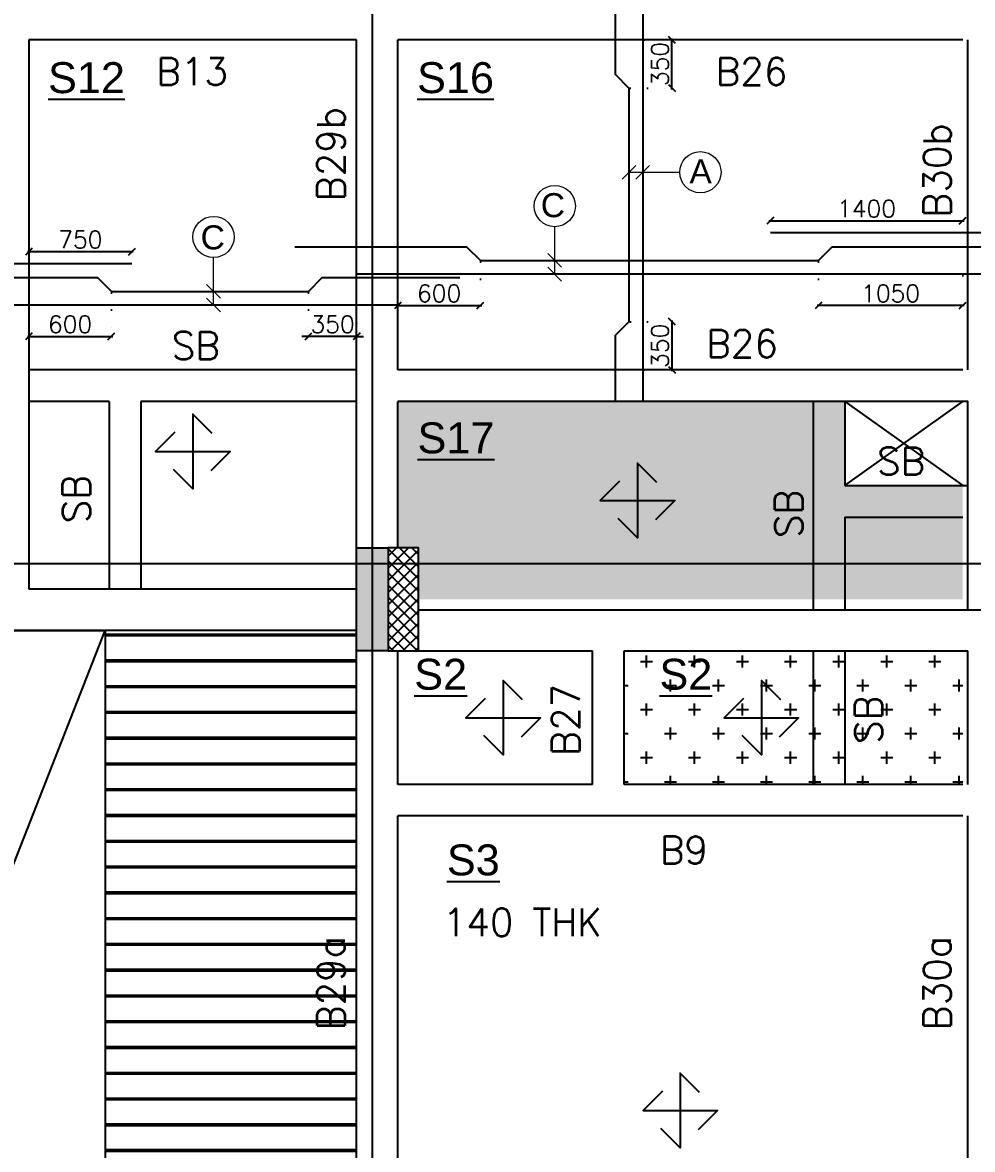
# Model space of a CAD drawing. Header units: millimetres. Extents: x 1772430 to 1864909, y -1443517 to -1381610.
# Drawn here: x 1810605 to 1817517, y -1411686 to -1403488 of the extents above; entities that cross this region are included whole.
import ezdxf

# ---------------------------------------------------------------- set-up
doc = ezdxf.new("R2010")
doc.units = ezdxf.units.MM
doc.header["$LTSCALE"] = 100
doc.header["$MEASUREMENT"] = 0
doc.header["$PDMODE"] = 98
for name, pattern in [('1', [0]), ('ACAD_ISO02W100', [15, 12, -3]), ('CENTER2', [28.575, 19.05, -3.175, 3.175, -3.175]), ('CONTINOUS', [0]), ('DOT', [0.25, 0, -0.25]), ('HIDDEN', [0.375, 0.25, -0.125])]:
    doc.linetypes.add(name, pattern=pattern)
for name, color, linetype in [('BEAM NO', 7, '1'), ('BEAM-230X450', 31, 'Continuous'), ('BEAM-230X600', 150, 'Continuous'), ('BEAM-300X600', 4, 'Continuous'), ('BEAM-300X900', 35, 'Continuous'), ('BEAM-375X900', 22, 'Continuous'), ('BEAM-450X275', 7, 'Continuous'), ('DIM', 191, 'Continuous'), ('Roof', 7, 'Continuous'), ('s-steel', 1, 'Continuous'), ('S-STRU. CUTOUT', 3, 'Continuous'), ('SLAB NO.', 4, 'Continuous'), ('STEEL', 1, 'Continuous'), ('STR.COLUMN', 1, 'Continuous'), ('SUNK-HATCH', 8, 'Continuous')]:
    doc.layers.add(name, color=color, linetype=linetype)
for name, color, linetype, lineweight in [('CENTER_LINE', 8, 'CENTER2', 25), ('GRID', 252, 'ACAD_ISO02W100', 9), ('LEADER', 191, 'Continuous', 15), ('S-B5-230X600', 120, 'HIDDEN', 25), ('SLAB STEEL MARK', 133, 'Continuous', 30)]:
    doc.layers.add(name, color=color, linetype=linetype, lineweight=lineweight)
doc.styles.add('DEEPAK', font='arial.ttf')
doc.styles.add('ROMANS', font='romans.shx')
doc.styles.add('RS', font='romans.shx', dxfattribs={"width": 0.9})
doc.styles.add('style1', font='arial.ttf')
doc.dimstyles.new('KRUNAL-MM', dxfattribs={"dimtxt": 50, "dimasz": 35, "dimexe": 25, "dimexo": 0, "dimgap": 15, "dimtad": 1, "dimdec": 0, "dimzin": 0, "dimdsep": 46, "dimtxsty": 'RS', "dimblk": 'OBLIQUE', "dimcen": 0, "dimdle": 25, "dimclrd": 256, "dimclre": 256, "dimclrt": 7, "dimadec": 0, "dimazin": 0, "dimtfac": 1, "dimtdec": 0, "dimtix": 1, "dimtmove": 0, "dimatfit": 2, "dimfxl": 1, "dimtolj": 1, "dimtzin": 0, "dimlwd": -1, "dimlwe": -1, "dimarcsym": 0})
doc.dimstyles.new('pag', dxfattribs={"dimtxt": 180, "dimasz": 150, "dimexe": 100, "dimexo": 0, "dimgap": 50, "dimtad": 1, "dimdec": 0, "dimzin": 0, "dimdsep": 46, "dimtxsty": 'ROMANS', "dimblk": 'OBLIQUE', "dimcen": 0, "dimdle": 100, "dimclrd": 256, "dimclre": 256, "dimclrt": 256, "dimadec": 0, "dimazin": 0, "dimtfac": 1, "dimtdec": 0, "dimtmove": 2, "dimatfit": 3, "dimfxl": 1, "dimtolj": 1, "dimtzin": 0, "dimlwd": -1, "dimlwe": -1, "dimarcsym": 0})

# ---------------------------------------------------------------- blocks, each defined once
blk = doc.blocks.new('Roof')
at = {"layer": 'Roof'}
h = blk.add_hatch(dxfattribs=at)
h.set_pattern_fill('ANSI31', color=8, scale=1500, angle=135)
h.paths.add_polyline_path([(1811205.8, -1412023.8), (1813036.1, -1412023.7), (1813036.1, -1418110.7), (1811206.1, -1423235.5)])
at = {"layer": 'Roof', "color": 6, "const_width": 10}
blk.add_lwpolyline([(1852236.1, -1423240.2), (1811205.8, -1423236.3), (1811205.8, -1412023.8), (1813036.1, -1412023.8), (1813035.8, -1418110.2), (1844736.1, -1418108.8), (1844736.1, -1415812.6)], close=True, dxfattribs=at)
blk = doc.blocks.new('FIRST FLOOR COLUMNS')
at = {"layer": 'CENTER_LINE', "ltscale": 50}
for p, q in [((29335, -25587.7), (29335, 11430.1)), ((68022.3, -11790), (-4699.2, -11790))]:
    blk.add_line(p, q, dxfattribs=at)
blk = doc.blocks.new('COL')
at = {"layer": 'STR.COLUMN', "transparency": 33554687}
h = blk.add_hatch(color=256, dxfattribs=at)
h.dxf.hatch_style = 1
h.paths.add_polyline_path([(1813036.1, -1412173.8), (1813266.1, -1412173.8), (1813266.1, -1411423.8), (1813036.1, -1411423.8)])
at = {"layer": 'STR.COLUMN'}
h = blk.add_hatch(dxfattribs=at)
h.set_pattern_fill('ANSI37', color=8, scale=500)
h.set_pattern_definition([(45, (-37780, -234031.35), (-44.1941738, 44.1941738), []), (135, (-37780, -234031.35), (-44.1941738, -44.1941738), [])])
h.paths.add_polyline_path([(1813266.1, -1412173.8), (1813486.1, -1412173.8), (1813486.1, -1411423.8), (1813266.1, -1411423.8)])
at = {"layer": 'STR.COLUMN', "color": 5}
blk.add_lwpolyline([(1813036.1, -1411423.8), (1813266.1, -1411423.8), (1813266.1, -1412173.8), (1813036.1, -1412173.8), (1813036.1, -1411423.8)], dxfattribs=at)
blk.add_lwpolyline([(1813266.1, -1412173.8), (1813486.1, -1412173.8), (1813486.1, -1411423.8), (1813266.1, -1411423.8)], close=True, dxfattribs=at)
blk = doc.blocks.new('*U41')
at = {"layer": 'STEEL'}
for points in [[(707738.1, 27916.3), (707888.1, 27766.3), (707888.1, 28344.3), (708038.1, 28194.3)], [(707749.1, 28205.3), (707599.1, 28055.3), (708177.1, 28055.3), (708027.1, 27905.3)]]:
    blk.add_lwpolyline(points, dxfattribs=at)
blk = doc.blocks.new('_Oblique')
at = {"color": 0, "linetype": 'ByBlock', "lineweight": -2}
blk.add_line((-0.5, -0.5), (0.5, 0.5), dxfattribs=at)
blk = doc.blocks.new('*D92')
at = {"layer": 'Defpoints', "color": 0, "transparency": 16777216}
for p in [(1816396.5, -1405218.8), (1817446.1, -1405318.8), (1816396.5, -1405546.2)]:
    blk.add_point(p, dxfattribs=at)
at = {"layer": 'DIM', "color": 191, "linetype": 'DOT', "ltscale": 5, "transparency": 16777216}
for p, q in [((1816396.5, -1405228.8), (1816396.5, -1405556.2)), ((1817446.1, -1405328.8), (1817446.1, -1405556.2))]:
    blk.add_line(p, q, dxfattribs=at)
at = {"layer": 'DIM', "color": 191, "ltscale": 5, "transparency": 16777216}
blk.add_line((1817456.1, -1405546.2), (1816386.5, -1405546.2), dxfattribs=at)
at = {"layer": 'DIM', "color": 191, "linetype": 'ByBlock', "transparency": 16777216, "xscale": 50, "yscale": 50, "zscale": 50, "rotation": 180}
blk.add_blockref('_Oblique', (1816396.5, -1405546.2), dxfattribs=at)
at = {"layer": 'DIM', "color": 191, "linetype": 'ByBlock', "transparency": 16777216, "xscale": 50, "yscale": 50, "zscale": 50}
blk.add_blockref('_Oblique', (1817446.1, -1405546.2), dxfattribs=at)
at = {"layer": 'DIM', "color": 7, "transparency": 16777216, "insert": (1816921.3, -1405458.7), "char_height": 125, "attachment_point": 5, "style": 'ROMANS'}
blk.add_mtext('\\A1;1050', dxfattribs=at)
blk = doc.blocks.new('*D93')
at = {"layer": 'Defpoints', "color": 0, "transparency": 16777216}
for p in [(1813936.1, -1405218.8), (1813336.1, -1405318.8), (1813936.1, -1405546.2)]:
    blk.add_point(p, dxfattribs=at)
at = {"layer": 'DIM', "color": 191, "linetype": 'DOT', "ltscale": 5, "transparency": 16777216}
for p, q in [((1813936.1, -1405228.8), (1813936.1, -1405556.2)), ((1813336.1, -1405328.8), (1813336.1, -1405556.2))]:
    blk.add_line(p, q, dxfattribs=at)
at = {"layer": 'DIM', "color": 191, "ltscale": 5, "transparency": 16777216}
blk.add_line((1813326.1, -1405546.2), (1813946.1, -1405546.2), dxfattribs=at)
at = {"layer": 'DIM', "color": 191, "linetype": 'ByBlock', "transparency": 16777216, "xscale": 50, "yscale": 50, "zscale": 50, "rotation": 180}
blk.add_blockref('_Oblique', (1813336.1, -1405546.2), dxfattribs=at)
at = {"layer": 'DIM', "color": 191, "linetype": 'ByBlock', "transparency": 16777216, "xscale": 50, "yscale": 50, "zscale": 50}
blk.add_blockref('_Oblique', (1813936.1, -1405546.2), dxfattribs=at)
at = {"layer": 'DIM', "color": 7, "transparency": 16777216, "insert": (1813636.1, -1405458.7), "char_height": 125, "attachment_point": 5, "style": 'ROMANS'}
blk.add_mtext('\\A1;600', dxfattribs=at)
blk = doc.blocks.new('*D112')
at = {"layer": 'Defpoints', "color": 0, "transparency": 16777216}
for p in [(1817446.1, -1404929.7), (1816046.1, -1405018.8), (1817446.1, -1405018.8)]:
    blk.add_point(p, dxfattribs=at)
at = {"layer": 'DIM', "color": 191, "ltscale": 5, "transparency": 16777216}
blk.add_line((1816036.1, -1404929.7), (1817456.1, -1404929.7), dxfattribs=at)
at = {"layer": 'DIM', "color": 191, "linetype": 'DOT', "ltscale": 5, "transparency": 16777216}
for p, q in [((1816046.1, -1405008.8), (1816046.1, -1404919.7)), ((1817446.1, -1405008.8), (1817446.1, -1404919.7))]:
    blk.add_line(p, q, dxfattribs=at)
at = {"layer": 'DIM', "color": 191, "linetype": 'ByBlock', "transparency": 16777216, "xscale": 50, "yscale": 50, "zscale": 50, "rotation": 180}
blk.add_blockref('_Oblique', (1816046.1, -1404929.7), dxfattribs=at)
at = {"layer": 'DIM', "color": 191, "linetype": 'ByBlock', "transparency": 16777216, "xscale": 50, "yscale": 50, "zscale": 50}
blk.add_blockref('_Oblique', (1817446.1, -1404929.7), dxfattribs=at)
at = {"layer": 'DIM', "color": 7, "transparency": 16777216, "insert": (1816746.1, -1404842.2), "char_height": 125, "attachment_point": 5, "style": 'ROMANS'}
blk.add_mtext('\\A1;1400', dxfattribs=at)
blk = doc.blocks.new('*D114')
at = {"layer": 'Defpoints', "color": 0, "transparency": 16777216}
for p in [(1815017.4, -1405664.7), (1815117, -1406014.7), (1815330.2, -1406014.7)]:
    blk.add_point(p, dxfattribs=at)
at = {"layer": 'DIM', "color": 191, "linetype": 'DOT', "ltscale": 5, "transparency": 16777216}
for p, q in [((1815027.4, -1405664.7), (1815340.2, -1405664.7)), ((1815127, -1406014.7), (1815340.2, -1406014.7))]:
    blk.add_line(p, q, dxfattribs=at)
at = {"layer": 'DIM', "color": 191, "ltscale": 5, "transparency": 16777216}
blk.add_line((1815330.2, -1405654.7), (1815330.2, -1406024.7), dxfattribs=at)
at = {"layer": 'DIM', "color": 191, "linetype": 'ByBlock', "transparency": 16777216, "xscale": 50, "yscale": 50, "zscale": 50}
for p, rotation in [((1815330.2, -1405664.7), 90), ((1815330.2, -1406014.7), 270)]:
    blk.add_blockref('_Oblique', p, dxfattribs=dict(at, rotation=rotation))
at = {"layer": 'DIM', "color": 7, "transparency": 16777216, "insert": (1815242.7, -1405839.7), "char_height": 125, "attachment_point": 5, "rotation": 90, "style": 'ROMANS'}
blk.add_mtext('\\A1;350', dxfattribs=at)
blk = doc.blocks.new('*D115')
at = {"layer": 'Defpoints', "color": 0, "transparency": 16777216}
for p in [(1815117.3, -1403614.7), (1815330.4, -1403614.7), (1815017.3, -1403964.7)]:
    blk.add_point(p, dxfattribs=at)
at = {"layer": 'DIM', "color": 191, "linetype": 'DOT', "ltscale": 5, "transparency": 16777216}
for p, q in [((1815127.3, -1403614.7), (1815340.4, -1403614.7)), ((1815027.3, -1403964.7), (1815340.4, -1403964.7))]:
    blk.add_line(p, q, dxfattribs=at)
at = {"layer": 'DIM', "color": 191, "ltscale": 5, "transparency": 16777216}
blk.add_line((1815330.4, -1403974.7), (1815330.4, -1403604.7), dxfattribs=at)
at = {"layer": 'DIM', "color": 191, "linetype": 'ByBlock', "transparency": 16777216, "xscale": 50, "yscale": 50, "zscale": 50}
for p, rotation in [((1815330.4, -1403614.7), 90), ((1815330.4, -1403964.7), 270)]:
    blk.add_blockref('_Oblique', p, dxfattribs=dict(at, rotation=rotation))
at = {"layer": 'DIM', "color": 7, "transparency": 16777216, "insert": (1815242.9, -1403789.7), "char_height": 125, "attachment_point": 5, "rotation": 90, "style": 'ROMANS'}
blk.add_mtext('\\A1;350', dxfattribs=at)
blk = doc.blocks.new('*D127')
at = {"layer": 'Defpoints', "color": 0, "transparency": 16777216}
for p in [(1812686.1, -1405443.5), (1813036.1, -1405543.5), (1812686.1, -1405770.8)]:
    blk.add_point(p, dxfattribs=at)
at = {"layer": 'DIM', "color": 191, "linetype": 'DOT', "ltscale": 5, "transparency": 16777216}
for p, q in [((1812686.1, -1405453.5), (1812686.1, -1405780.8)), ((1813036.1, -1405553.5), (1813036.1, -1405780.8))]:
    blk.add_line(p, q, dxfattribs=at)
at = {"layer": 'DIM', "color": 191, "ltscale": 5, "transparency": 16777216}
for p, q in [((1812686.1, -1405770.8), (1812636.1, -1405770.8)), ((1813046.1, -1405770.8), (1812676.1, -1405770.8)), ((1813036.1, -1405770.8), (1813086.1, -1405770.8))]:
    blk.add_line(p, q, dxfattribs=at)
at = {"layer": 'DIM', "color": 191, "linetype": 'ByBlock', "transparency": 16777216, "xscale": 50, "yscale": 50, "zscale": 50}
blk.add_blockref('_Oblique', (1812686.1, -1405770.8), dxfattribs=at)
at = {"layer": 'DIM', "color": 191, "linetype": 'ByBlock', "transparency": 16777216, "xscale": 50, "yscale": 50, "zscale": 50, "rotation": 180}
blk.add_blockref('_Oblique', (1813036.1, -1405770.8), dxfattribs=at)
at = {"layer": 'DIM', "color": 7, "transparency": 16777216, "insert": (1812861.1, -1405683.3), "char_height": 125, "attachment_point": 5, "style": 'ROMANS'}
blk.add_mtext('\\A1;350', dxfattribs=at)
blk = doc.blocks.new('*D128')
at = {"layer": 'Defpoints', "color": 0, "transparency": 16777216}
for p in [(1811251.1, -1405443.5), (1810651.1, -1405543.5), (1811251.1, -1405770.8)]:
    blk.add_point(p, dxfattribs=at)
at = {"layer": 'DIM', "color": 191, "linetype": 'DOT', "ltscale": 5, "transparency": 16777216}
for p, q in [((1811251.1, -1405453.5), (1811251.1, -1405780.8)), ((1810651.1, -1405553.5), (1810651.1, -1405780.8))]:
    blk.add_line(p, q, dxfattribs=at)
at = {"layer": 'DIM', "color": 191, "ltscale": 5, "transparency": 16777216}
blk.add_line((1810641.1, -1405770.8), (1811261.1, -1405770.8), dxfattribs=at)
at = {"layer": 'DIM', "color": 191, "linetype": 'ByBlock', "transparency": 16777216, "xscale": 50, "yscale": 50, "zscale": 50, "rotation": 180}
blk.add_blockref('_Oblique', (1810651.1, -1405770.8), dxfattribs=at)
at = {"layer": 'DIM', "color": 191, "linetype": 'ByBlock', "transparency": 16777216, "xscale": 50, "yscale": 50, "zscale": 50}
blk.add_blockref('_Oblique', (1811251.1, -1405770.8), dxfattribs=at)
at = {"layer": 'DIM', "color": 7, "transparency": 16777216, "insert": (1810951.1, -1405683.3), "char_height": 125, "attachment_point": 5, "style": 'ROMANS'}
blk.add_mtext('\\A1;600', dxfattribs=at)
blk = doc.blocks.new('*D130')
at = {"layer": 'Defpoints', "color": 0, "transparency": 16777216}
for p in [(1811400.9, -1405154.4), (1810651.1, -1405243.5), (1811400.9, -1405243.5)]:
    blk.add_point(p, dxfattribs=at)
at = {"layer": 'DIM', "color": 191, "ltscale": 5, "transparency": 16777216}
blk.add_line((1810641.1, -1405154.4), (1811410.9, -1405154.4), dxfattribs=at)
at = {"layer": 'DIM', "color": 191, "linetype": 'DOT', "ltscale": 5, "transparency": 16777216}
for p, q in [((1810651.1, -1405233.5), (1810651.1, -1405144.4)), ((1811400.9, -1405233.5), (1811400.9, -1405144.4))]:
    blk.add_line(p, q, dxfattribs=at)
at = {"layer": 'DIM', "color": 191, "linetype": 'ByBlock', "transparency": 16777216, "xscale": 50, "yscale": 50, "zscale": 50, "rotation": 180}
blk.add_blockref('_Oblique', (1810651.1, -1405154.4), dxfattribs=at)
at = {"layer": 'DIM', "color": 191, "linetype": 'ByBlock', "transparency": 16777216, "xscale": 50, "yscale": 50, "zscale": 50}
blk.add_blockref('_Oblique', (1811400.9, -1405154.4), dxfattribs=at)
at = {"layer": 'DIM', "color": 7, "transparency": 16777216, "insert": (1811026, -1405066.9), "char_height": 125, "attachment_point": 5, "style": 'ROMANS'}
blk.add_mtext('\\A1;750', dxfattribs=at)

msp = doc.modelspace()

# ---------------------------------------------------------------- hatches: boundary and pattern name
at = {"layer": 'Roof'}
h = msp.add_hatch(dxfattribs=at)
h.set_pattern_fill('ANSI31', color=8, scale=1500, angle=135)
h.set_pattern_definition([(180, (0, 4114.14), (-2e-14, -187.5), [])])
h.paths.add_polyline_path([(1811205.8, -1419122.1), (1813035.8, -1413994.7), (1813036.1, -1407909.7), (1811205.8, -1407909.7)])
at = {"layer": 'SUNK-HATCH', "linetype": 'Continuous', "transparency": 33554559}
h = msp.add_hatch(dxfattribs=at)
h.set_pattern_fill('HEX', color=8, scale=1500)
h.set_pattern_definition([(0, (0, 4114.14), (0, 324.759526), [187.5, -375]), (120, (0, 4114.14), (-281.25, -162.379763), [187.5, -375]), (60, (187.5, 4114.14), (-281.25, 162.379763), [187.5, -375])])
h.paths.add_polyline_path([(1816588.9, -1406245.1), (1816588.9, -1406855.1), (1817446.1, -1406855.1), (1817446.1, -1407684.7), (1813486.1, -1407684.7), (1813486.1, -1407309.7), (1813336.1, -1407309.7), (1813336.1, -1406244.7)])
h.paths.add_polyline_path([(1821856.1, -1406244.7), (1821856.1, -1407309.7), (1821706.1, -1407309.7), (1821706.1, -1407684.7), (1817746.1, -1407684.7), (1817746.1, -1406855.1), (1818603.8, -1406855.1), (1818603.8, -1406245.1)])
h.paths.add_polyline_path([(1830816.1, -1406244.7), (1830816.1, -1407684.7), (1826636.1, -1407684.7), (1826636.1, -1406855.1), (1827493.7, -1406855.1), (1827493.7, -1406245.1)])
h.paths.add_polyline_path([(1834368.7, -1406245.1), (1834368.7, -1406855.1), (1835226.1, -1406855.1), (1835226.2, -1407684.7), (1831266.1, -1407684.7), (1831266.1, -1407309.7), (1831116.1, -1407309.7), (1831116.1, -1406244.7)])
h.paths.add_polyline_path([(1826336.1, -1406855.1), (1826336.1, -1407684.7), (1822156.1, -1407684.7), (1822156.1, -1406244.7), (1825478.6, -1406244.7), (1825478.6, -1406855.1)])
h.paths.add_polyline_path([(1817746.1, -1402399.7), (1821706.1, -1402399.7), (1821706.1, -1402774.7), (1821033.6, -1402774.7), (1821033.6, -1403384.7), (1817746.1, -1403384.7)])
h.paths.add_polyline_path([(1813486.1, -1402399.7), (1817446.1, -1402399.7), (1817446.1, -1403384.7), (1814141.1, -1403384.7), (1814141.1, -1402774.7), (1813486.1, -1402774.7)])
h.paths.add_polyline_path([(1836383.6, -1406245.1), (1839706.1, -1406245.1), (1839706.1, -1407684.7), (1835526.2, -1407684.7), (1835526.2, -1406855.1), (1836383.6, -1406855.1)])
h.paths.add_polyline_path([(1822156.1, -1402399.7), (1826336.1, -1402399.7), (1826336.1, -1403384.7), (1823048.6, -1403384.7), (1823048.6, -1402774.9), (1822156.7, -1402774.7)])
h.paths.add_polyline_path([(1826636.1, -1402399.7), (1830816.1, -1402399.7), (1830816.1, -1402774.7), (1829923.6, -1402774.7), (1829923.6, -1403384.7), (1826636.1, -1403384.7)])
h.paths.add_polyline_path([(1835526.2, -1402399.7), (1839706.1, -1402399.7), (1839706.1, -1402774.7), (1838813.7, -1402774.7), (1838813.6, -1403384.7), (1835526.2, -1403384.7)])
h.paths.add_polyline_path([(1831266.1, -1402399.7), (1835226.2, -1402399.7), (1835226.2, -1403384.7), (1831938.6, -1403384.7), (1831938.6, -1402774.7), (1831266.7, -1402775.1)])
h = msp.add_hatch(dxfattribs=at)
h.set_pattern_fill('CROSS', color=8, scale=700)
h.set_pattern_definition([(0, (0, 4114.14), (175, 175), [87.5, -262.5]), (90, (43.75, 4070.39), (-175, 175), [87.5, -262.5])])
h.paths.add_polyline_path([(1814981.5, -1408059.7), (1814981.5, -1409030.1), (1817446.1, -1409030.1), (1817446.1, -1408059.7)])

# ---------------------------------------------------------------- linework, layer by layer
at = {"layer": 'BEAM-230X450', "linetype": 'HIDDEN', "ltscale": 750}
for p, q in [((1810651.1, -1403614.7), (1810651.1, -1407609.7)), ((1813036.1, -1403614.7), (1810651.1, -1403614.7)), ((1814751.5, -1409030.1), (1814751.5, -1408059.7)), ((1814751.5, -1409030.1), (1813336.1, -1409030.1)), ((1817446.1, -1409260.1), (1813336.1, -1409260.1))]:
    msp.add_line(p, q, dxfattribs=at)
at = {"layer": 'BEAM-230X450', "linetype": 'CONTINOUS', "ltscale": 750}
for p, q in [((1814981.5, -1409030.1), (1814981.5, -1408059.7)), ((1817446.1, -1409030.1), (1814981.5, -1409030.1))]:
    msp.add_line(p, q, dxfattribs=at)
at = {"layer": 'BEAM-230X600', "linetype": 'HIDDEN', "ltscale": 750}
for p, q in [((1817446.1, -1403614.7), (1813336.1, -1403614.7)), ((1817484.1, -1406014.7), (1817484.1, -1403614.7)), ((1817446.1, -1406014.7), (1813336.1, -1406014.7)), ((1817484.1, -1407759.7), (1817484.1, -1406244.7)), ((1817484.1, -1409030.1), (1817484.1, -1408059.7)), ((1817484.1, -1413619.7), (1817484.1, -1409260.1))]:
    msp.add_line(p, q, dxfattribs=at)
at = {"layer": 'BEAM-230X600', "linetype": 'Continuous', "ltscale": 750}
msp.add_line((1817446.1, -1406244.7), (1813336.1, -1406244.7), dxfattribs=at)
at = {"layer": 'BEAM-300X600', "linetype": 'HIDDEN', "ltscale": 750}
for p, q in [((1813036.1, -1407309.7), (1813036.1, -1403614.7)), ((1813336.1, -1406014.7), (1813336.1, -1403614.7)), ((1813036.1, -1407609.7), (1810651.1, -1407609.7)), ((1813336.1, -1409030.1), (1813336.1, -1408059.7)), ((1813336.1, -1413244.7), (1813336.1, -1409260.1))]:
    msp.add_line(p, q, dxfattribs=at)
at = {"layer": 'BEAM-300X600', "linetype": 'Continuous', "ltscale": 750}
msp.add_line((1813336.1, -1407309.7), (1813336.1, -1406244.7), dxfattribs=at)
at = {"layer": 'BEAM-300X600', "linetype": 'CONTINOUS', "ltscale": 750}
for p, q in [((1813036.1, -1407909.7), (1804596.1, -1407909.7)), ((1813036.1, -1413244.7), (1813036.1, -1408059.7))]:
    msp.add_line(p, q, dxfattribs=at)
at = {"layer": 'BEAM-300X900', "linetype": 'CONTINOUS', "ltscale": 750}
for p, q in [((1813486.1, -1407759.7), (1818603.8, -1407759.7)), ((1813486.1, -1408059.7), (1814751.5, -1408059.7))]:
    msp.add_line(p, q, dxfattribs=at)
at = {"layer": 'BEAM-375X900', "linetype": 'CONTINOUS', "ltscale": 750}
msp.add_line((1814981.5, -1408059.7), (1817484.1, -1408059.7), dxfattribs=at)
at = {"layer": 'BEAM-450X275', "linetype": 'HIDDEN', "ltscale": 750}
for p, q in [((1813036.1, -1406014.7), (1810651.1, -1406014.7)), ((1811236.1, -1406244.7), (1810651.1, -1406244.7)), ((1811236.1, -1406244.7), (1811236.1, -1407609.7)), ((1811466.1, -1406244.7), (1811466.1, -1407609.7)), ((1813036.1, -1406244.7), (1811466.1, -1406244.7)), ((1816358.9, -1406245.1), (1816358.9, -1407759.7)), ((1816588.9, -1407085.1), (1816588.9, -1407759.7)), ((1816588.9, -1407085.1), (1817446.1, -1407085.1)), ((1816358.9, -1408059.7), (1816358.9, -1409030.1)), ((1816588.9, -1408059.7), (1816588.9, -1409030.1))]:
    msp.add_line(p, q, dxfattribs=at)
at = {"layer": 'BEAM-450X275', "linetype": 'Continuous', "ltscale": 750}
for p, q in [((1816588.9, -1406245.1), (1816588.9, -1406855.1)), ((1816588.9, -1406855.1), (1817446.1, -1406855.1))]:
    msp.add_line(p, q, dxfattribs=at)
at = {"layer": 'LEADER'}
for centre in [(1815537.3, -1404577.1), (1814477.5, -1404823.2), (1811994.6, -1405047.9)]:
    msp.add_circle(centre, 150, dxfattribs=at)
at = {"layer": 's-steel'}
for points in [[(1814917.3, -1403384.7), (1814917.3, -1403864.7), (1815017.3, -1403964.7), (1815017.4, -1405664.7), (1814917.1, -1405764.7), (1814917.1, -1406244.7)], [(1815117.3, -1403384.7), (1815117.3, -1406244.7)], [(1819146.1, -1405018.8), (1816046.1, -1405018.8)], [(1812586.1, -1405118.8), (1813836.1, -1405118.8), (1813936.1, -1405218.8), (1816396.5, -1405218.8), (1816496.5, -1405118.8), (1817596.1, -1405118.8)], [(1811400.9, -1405243.5), (1809321.1, -1405243.5)], [(1810536.1, -1405343.5), (1811151.1, -1405343.5), (1811251.1, -1405443.5), (1812686.1, -1405443.5), (1812786.1, -1405343.5), (1813786.1, -1405343.5)], [(1817596.1, -1405318.8), (1813036.1, -1405318.8)], [(1813336.1, -1405543.5), (1810536.1, -1405543.5)]]:
    msp.add_lwpolyline(points, dxfattribs=at)
at = {"layer": 'S-STRU. CUTOUT', "ltscale": 750}
for p, q in [((1816588.9, -1406244.7), (1817446.1, -1406855.1, -0.3)), ((1816588.9, -1406855.1), (1817446.1, -1406244.7)), ((1807176.1, -1418196.4), (1811205.8, -1407909.7))]:
    msp.add_line(p, q, dxfattribs=at)
for points in [[(1816588.9, -1406855.1), (1817484.1, -1406855.1), (1817484.1, -1406244.7), (1816588.9, -1406245.1)], [(1811205.8, -1418196.4), (1807176.1, -1418196.4), (1807176.1, -1407909.7), (1811205.8, -1407909.7)]]:
    msp.add_lwpolyline(points, close=True, dxfattribs=at)

# ---------------------------------------------------------------- block references
at = {"layer": 'GRID'}
msp.add_blockref('FIRST FLOOR COLUMNS', (1783816.1, -1395636.1), dxfattribs=at)
at = {"layer": 'Roof'}
msp.add_blockref('Roof', (0, 4114.1), dxfattribs=at)
at = {"layer": 'S-B5-230X600', "xscale": 0.9375000000000001, "yscale": 0.9375000000000001, "zscale": 0.9375000000000001, "rotation": 269.9999999999999}
for p in [(1785541.7, -742963.7), (1788777.9, -743319.8), (1787799.8, -744899.8), (1789678.9, -744899.8), (1789089.2, -747757.3, 0)]:
    msp.add_blockref('*U41', p, dxfattribs=at)
at = {"layer": 'STR.COLUMN'}
msp.add_blockref('COL', (0, 4114.1), dxfattribs=at)

# ---------------------------------------------------------------- texts
at = {"layer": 'BEAM NO', "ltscale": 500, "style": 'ROMANS'}
for s, rotation, p in [('B13', 359.99997, (1811576.5, -1403944.6, 0.3)), ('B26', 359.99997, (1815647.3, -1403944.6, 0.3)), ('B29b', 89.99997, (1812949.5, -1404786.7, 0)), ('B30b', 89.99997, (1817359.5, -1404905.5, 0)), ('SB', 359.99997, (1811690.2, -1405939.1, 0.7)), ('B26', 359.99997, (1815578.1, -1405924.1, 0)), ('SB', 359.99997, (1816822.1, -1406778.9, 0)), ('SB', 89.99997, (1811096, -1407130.5, 0)), ('SB', 89.99997, (1816279.8, -1407238, 0)), ('B27', 89.99997, (1814656.7, -1408821.6, 0)), ('SB', 89.99997, (1816859.9, -1408735.5, 0)), ('B9', 359.99997, (1815241, -1409608, 0)), ('140 THK', 359.99997, (1813663, -1410133.2)), ('B29a', 89.99997, (1812949.5, -1410818.3, 0)), ('B30a', 89.99997, (1817359.5, -1410817.4, 0))]:
    msp.add_text(s, height=200, rotation=rotation, dxfattribs=at).set_placement(p)
at = {"layer": 'SLAB NO.', "color": 42, "style": 'DEEPAK'}
for s, p in [('%%US12', (1810790.7, -1404001.5)), ('%%US16', (1813475.8, -1404001.5)), ('%%US17', (1813478.9, -1406621.8, -0.1)), ('%%US2', (1813455.1, -1408341.4, -0.1)), ('%%US2', (1815239.2, -1408341.4, -0.1)), ('%%US3', (1813692.4, -1409692.1))]:
    msp.add_text(s, height=225, dxfattribs=at).set_placement(p)
at = {"layer": 'SLAB STEEL MARK', "style": 'style1'}
for s, p in [('A', (1815457.5, -1404658.4)), ('C', (1814375.7, -1404904.1)), ('C', (1811900.6, -1405138.3))]:
    msp.add_text(s, height=175, dxfattribs=at).set_placement(p)

# ---------------------------------------------------------------- dimensions: what is measured, and where the dimension line sits
at = {"layer": 'DIM', "linetype": 'DOT', "ltscale": 5}
for base, p1, p2, angle, picture, middle in [((1815330.4, -1403614.7), (1815017.3, -1403964.7), (1815117.3, -1403614.7), 90, '*D115', (1815330.4, -1403789.7)), ((1815330.2, -1406014.7), (1815017.4, -1405664.7), (1815117, -1406014.7), 270, '*D114', (1815330.2, -1405839.7))]:
    dim = msp.add_linear_dim(base=base, p1=p1, p2=p2, angle=angle, dimstyle='pag', override={"dimtxt": 125, "dimasz": 50, "dimexe": 10, "dimexo": 10, "dimgap": 25, "dimtxsty": 'ROMANS', "dimdle": 10, "dimclrd": 191, "dimclre": 191, "dimclrt": 7, "dimtix": 1, "dimtmove": 1}, dxfattribs=at)
    dim.commit()
    dim.dimension.update_dxf_attribs({"geometry": picture, "text_midpoint": middle, "dimtype": 128})
for base, p1, p2, picture, middle in [((1817446.1, -1404929.7, 0), (1816046.1, -1405018.8), (1817446.1, -1405018.8, 0), '*D112', (1816746.1, -1404842.2, 0)), ((1811400.9, -1405154.4), (1810651.1, -1405243.5), (1811400.9, -1405243.5), '*D130', (1811026, -1405066.9)), ((1813936.1, -1405546.2), (1813336.1, -1405318.8), (1813936.1, -1405218.8), '*D93', (1813636.1, -1405458.7)), ((1811251.1, -1405770.8), (1810651.1, -1405543.5), (1811251.1, -1405443.5), '*D128', (1810951.1, -1405683.3))]:
    dim = msp.add_linear_dim(base=base, p1=p1, p2=p2, dimstyle='pag', override={"dimtxt": 125, "dimasz": 50, "dimexe": 10, "dimexo": 10, "dimgap": 25, "dimtxsty": 'ROMANS', "dimdle": 10, "dimclrd": 191, "dimclre": 191, "dimclrt": 7, "dimtix": 1, "dimtmove": 1}, dxfattribs=at)
    dim.commit()
    dim.dimension.update_dxf_attribs({"geometry": picture, "text_midpoint": middle})
for base, p1, p2, picture, middle in [((1816396.5, -1405546.2), (1817446.1, -1405318.8), (1816396.5, -1405218.8), '*D92', (1816921.3, -1405458.7)), ((1812686.1, -1405770.8), (1813036.1, -1405543.5), (1812686.1, -1405443.5), '*D127', (1812861.1, -1405683.3))]:
    dim = msp.add_linear_dim(base=base, p1=p1, p2=p2, angle=180, dimstyle='pag', override={"dimtxt": 125, "dimasz": 50, "dimexe": 10, "dimexo": 10, "dimgap": 25, "dimtxsty": 'ROMANS', "dimdle": 10, "dimclrd": 191, "dimclre": 191, "dimclrt": 7, "dimtix": 1, "dimtmove": 1}, dxfattribs=at)
    dim.commit()
    dim.dimension.update_dxf_attribs({"geometry": picture, "text_midpoint": middle})

# ---------------------------------------------------------------- leaders
at = {"layer": 'LEADER'}
for points in [[(1815017.3, -1404577.1), (1815387.3, -1404577.1)], [(1815117.3, -1404577.1), (1815387.3, -1404577.1)], [(1814477.5, -1405318.8), (1814477.5, -1404973.2)], [(1814477.5, -1405218.8), (1814477.5, -1404973.2)], [(1811994.6, -1405543.5), (1811994.6, -1405197.9)], [(1811994.6, -1405443.5), (1811994.6, -1405197.9)]]:
    msp.add_leader(points, dimstyle='KRUNAL-MM', override={"dimasz": 100, "dimtad": 0, "dimldrblk": 'Oblique', "dimfxl": 0.059055, "dimarcsym": 1}, dxfattribs=at)

doc.saveas('drawing.dxf')
